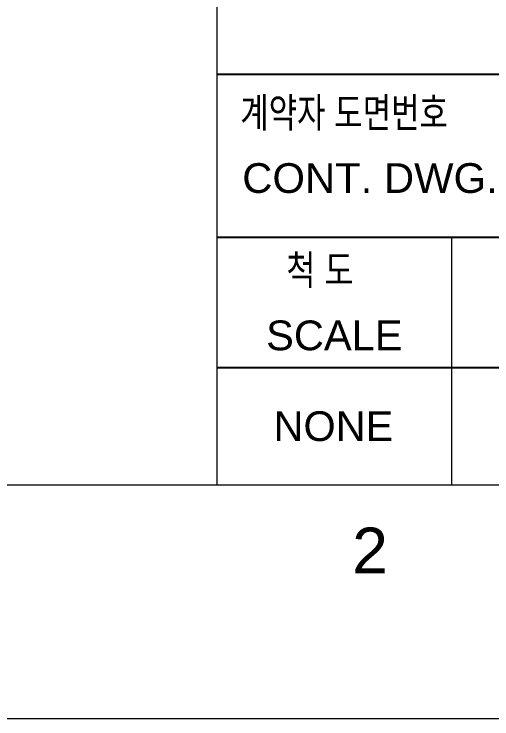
# Model space of a CAD drawing. Header units: inches. Extents: x 947 to 1788, y 0 to 594.
# Drawn here: x 1597.9 to 1634.8, y 0 to 54.5 of the extents above; entities that cross this region are included whole.
import ezdxf
from ezdxf.enums import TextEntityAlignment as Align

# ---------------------------------------------------------------- set-up
doc = ezdxf.new("R2010")
doc.units = ezdxf.units.IN
doc.header["$MEASUREMENT"] = 0
doc.layers.add('BG 0 -1', color=7, linetype='Continuous')
doc.layers.add('BG VPORT', color=7, linetype='Continuous')
doc.styles.add('Arial', font='arial.ttf')

msp = doc.modelspace()

# ---------------------------------------------------------------- linework, layer by layer
at = {"layer": 'BG 0 -1', "color": 7, "linetype": 'Continuous', "lineweight": 9}
for p, q in [((1613.543, 210.377), (1613.543, 18.107)), ((1631.697, 37.27), (1631.697, 18.107)), ((971.991, 18.107), (1762.81, 18.107)), ((1787.879, 0), (946.879, 0))]:
    msp.add_line(p, q, dxfattribs=at)
at = {"layer": 'BG VPORT', "color": 7, "linetype": 'Continuous', "lineweight": 25}
for p, q in [((1613.543, 49.877), (1762.81, 49.877)), ((1613.543, 37.27), (1762.81, 37.27)), ((1613.543, 27.184), (1762.81, 27.184))]:
    msp.add_line(p, q, dxfattribs=at)

# ---------------------------------------------------------------- texts
at = {"layer": 'BG 0 -1', "color": 7, "style": 'Arial', "width": 1.008516}
msp.add_text('2', height=3.537, dxfattribs=at).set_placement((1625.409, 13.053), align=Align.MIDDLE)
at = {"layer": 'BG VPORT', "color": 7, "style": 'Arial'}
for s, width, p in [('계약자 도면번호', 0.761293, (1615.368, 45.744)), ('CONT. DWG. NO.', 1.006777, (1615.52, 40.687)), ('척 도', 0.780824, (1618.93, 33.572)), ('SCALE', 1.002175, (1617.366, 28.518)), ('NONE', 0.997208, (1617.943, 21.495))]:
    msp.add_text(s, height=2.3, dxfattribs=dict(at, width=width)).set_placement(p)

doc.saveas('drawing.dxf')
